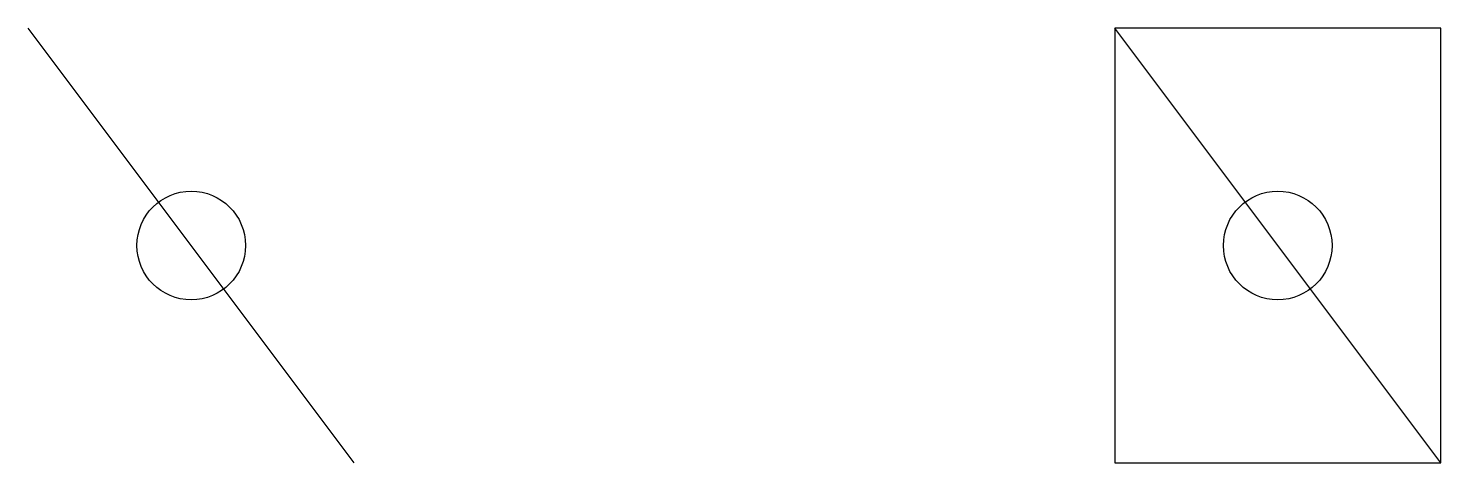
# Model space of a CAD drawing. Header units: millimetres. Extents: x -26 to 0, y -8 to 0.
import ezdxf

# ---------------------------------------------------------------- set-up
doc = ezdxf.new("R2010")
doc.units = ezdxf.units.MM
doc.layers.get('0').update_dxf_attribs({"linetype": 'CONTINUOUS'})

msp = doc.modelspace()

# ---------------------------------------------------------------- linework, layer by layer
for p, q in [((-20, -8), (-26, 0)), ((0, -8), (-6, 0))]:
    msp.add_line(p, q)
msp.add_lwpolyline([(0, 0), (-6, 0), (-6, -8), (0, -8)], close=True)
for centre in [(-23, -4), (-3, -4)]:
    msp.add_circle(centre, 1)

doc.saveas('drawing.dxf')
